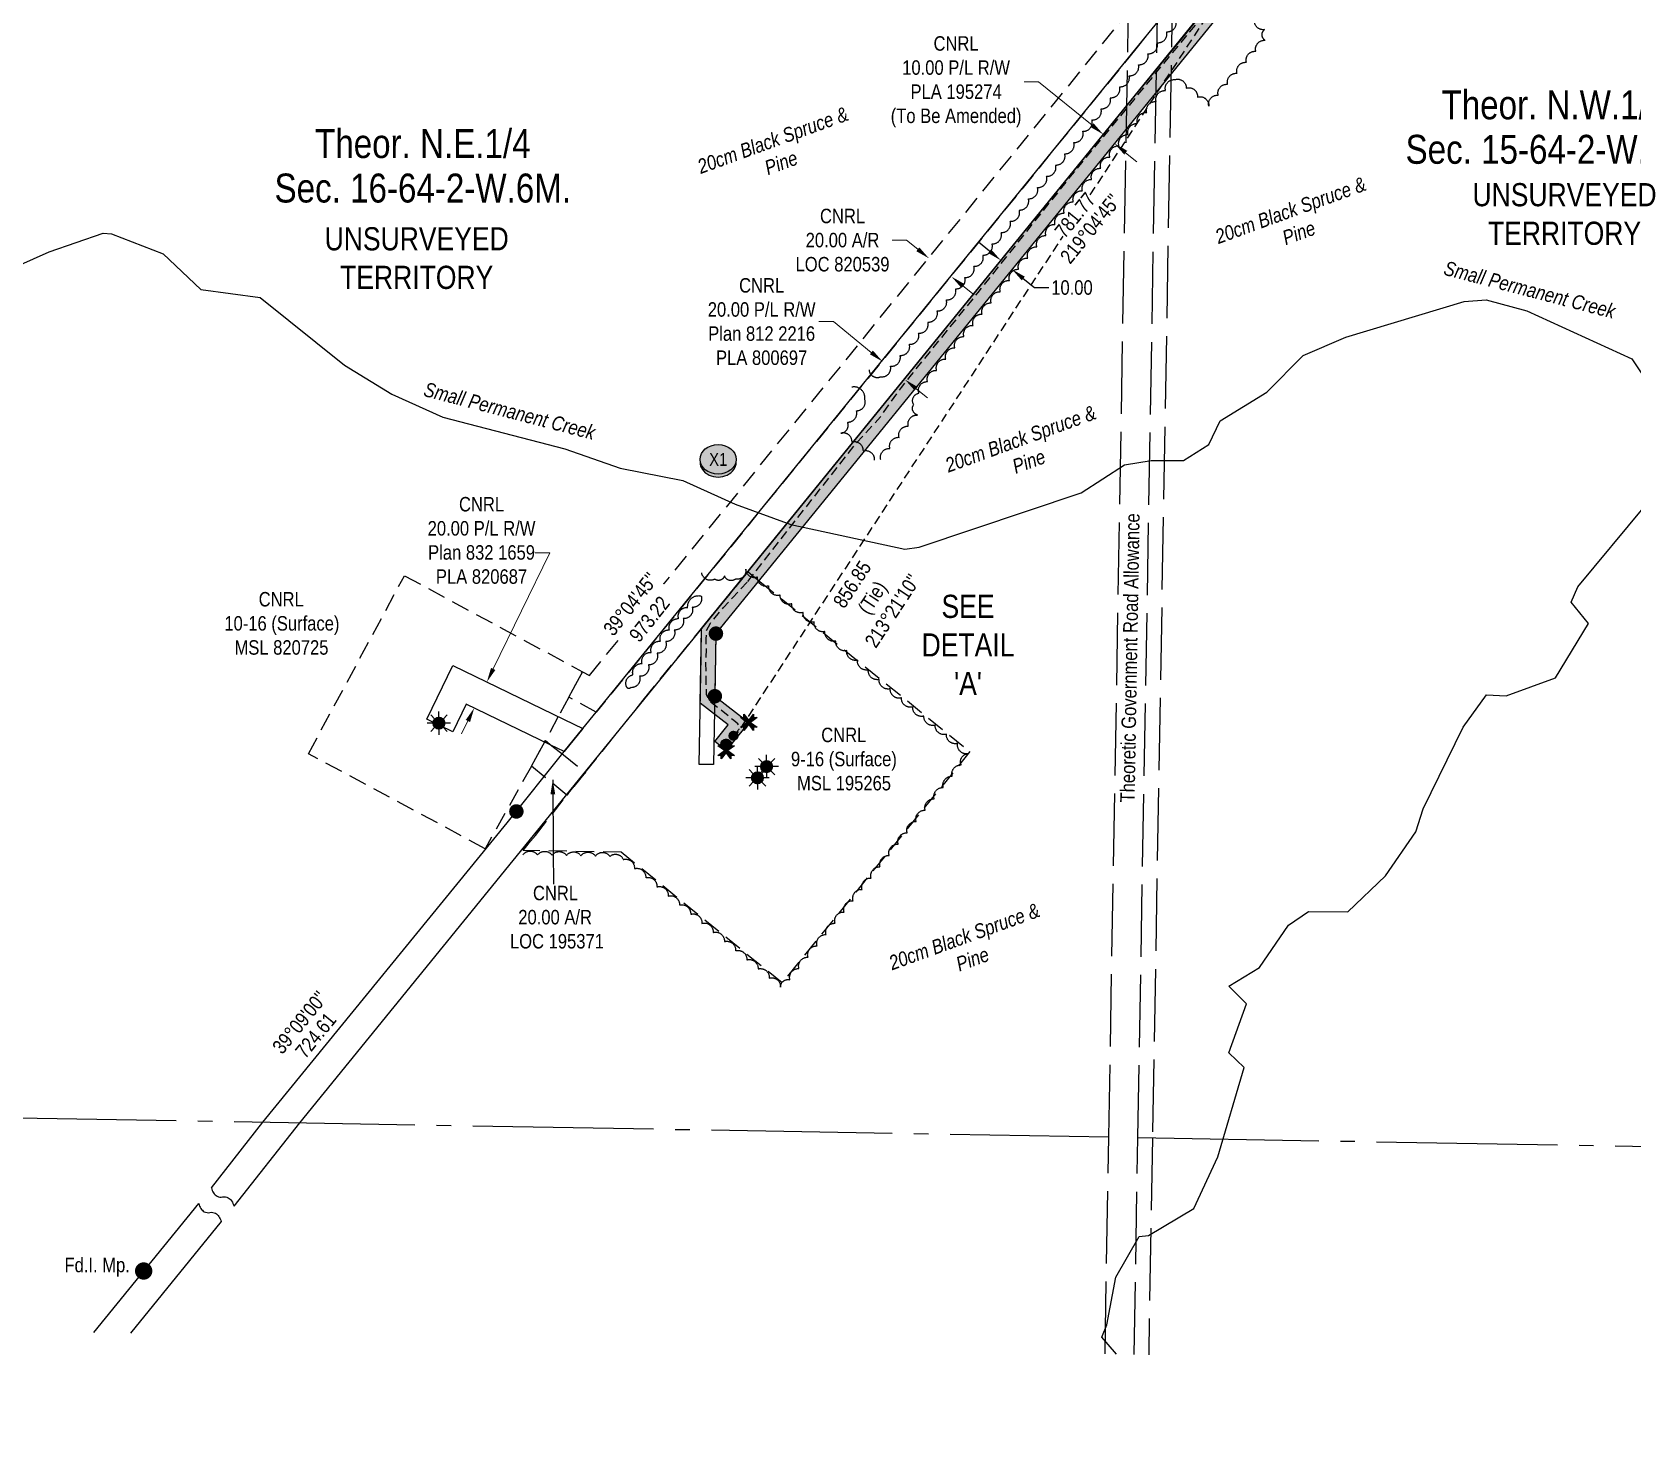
# Model space of a CAD drawing. Extents: x 418366 to 422431, y 6042110 to 6047162.
# Drawn here: x 419869 to 420975, y 6043856 to 6044835 of the extents above; entities that cross this region are included whole.
import ezdxf
from ezdxf.enums import TextEntityAlignment as Align

# ---------------------------------------------------------------- set-up
doc = ezdxf.new("R2010")
doc.units = 0
doc.header["$LTSCALE"] = 5
doc.header["$PDSIZE"] = 0.5
for name, pattern in [('0', [1, 1, 0]), ('foc-ACCESSROAD', [3.75, 2.5, -1.25]), ('foc-QUARTERLINE', [33, 25, -3, 2, -3]), ('foc-TIELINE', [1.875, 1.25, -0.625]), ('foc-UNSURVEYED', [12.5, 10, -2.5]), ('foc-WHEELTRACKS', [2, 0.4, -1.6]), ('UG_PIPE', [1.875, 1.25, -0.625])]:
    doc.linetypes.add(name, pattern=pattern)
doc.layers.get('Defpoints').update_dxf_attribs({"color": 9})
for name, color, linetype in [('AS-PIPE-UG', 44, 'UG_PIPE'), ('AS-SYMBOL', 7, 'Continuous'), ('C-AR', 13, 'foc-ACCESSROAD'), ('C-RW', 13, 'Continuous'), ('C-SYMBOL', 7, 'Continuous'), ('C-WS', 13, 'foc-ACCESSROAD'), ('C-WS-S', 8, 'Continuous'), ('DETAIL-T', 7, 'Continuous'), ('L-BD', 7, 'Continuous'), ('L-BD1', 253, 'Continuous'), ('L-MON', 1, 'Continuous'), ('L-MON-T', 1, 'Continuous'), ('L-QSEC', 8, 'foc-QUARTERLINE'), ('L-ROAD-T', 7, 'Continuous'), ('L-TIE', 7, 'foc-TIELINE'), ('L-UNS-T', 3, 'Continuous'), ('L-USEC', 7, 'foc-UNSURVEYED'), ('P-CROSSINGS', 250, 'Continuous'), ('P-PROPOSED', 10, 'Continuous'), ('P-PROPOSED-H', 21, 'Continuous'), ('P-TXT', 4, 'Continuous'), ('T-BUSH', 110, '0'), ('T-BUSH-T', 110, 'Continuous'), ('T-CREEK', 160, 'Continuous'), ('T-WATER', 160, 'Continuous'), ('T-WATER-P3', 160, 'foc-WHEELTRACKS')]:
    doc.layers.add(name, color=color, linetype=linetype)
doc.layers.add('C-AR-T', color=13, linetype='Continuous', lineweight=9)
doc.layers.add('C-RW-T', color=13, linetype='Continuous', lineweight=9)
doc.styles.add('175L', font='ARIALN.TTF', dxfattribs={"height": 20})
doc.styles.add('80CG', font='ARIALN.TTF', dxfattribs={"height": 10})
doc.styles.add('80L', font='ARIALN.TTF', dxfattribs={"height": 10})
doc.styles.add('80LS', font='ARIALNI.TTF', dxfattribs={"height": 10})
doc.styles.add('Crossing', font='ARIALN.TTF', dxfattribs={"height": 10})
doc.styles.add('foc-LtypeFont', font='ARIALN.TTF', dxfattribs={"height": 7.35})
doc.styles.get("Standard").update_dxf_attribs({"font": 'ARIALN.TTF'})
doc.linetypes.add('foc-TOPO-flowdirection-NOLINE', pattern='A,0,[">",foc-LtypeFont,S=0.3,R=0,X=0,Y=-0.945],-20,[">",foc-LtypeFont,S=0.3,R=0,X=0,Y=-0.945],0', length=20)
doc.dimstyles.new('Compass 5 000', dxfattribs={"dimscale": 5, "dimtxt": 9, "dimasz": 2, "dimexe": 0.2, "dimexo": 0.0625, "dimgap": 0.5, "dimtad": 0, "dimtih": 1, "dimtoh": 1, "dimzin": 0, "dimdsep": 46, "dimtxsty": '80CG', "dimcen": 0.1, "dimse1": 1, "dimse2": 1, "dimclrd": 256, "dimclrt": 256, "dimaunit": 1, "dimadec": 4, "dimazin": 0, "dimtfac": 0.06, "dimtofl": 0, "dimtmove": 0, "dimatfit": 1, "dimfxl": 0.2, "dimtolj": 1, "dimtzin": 0, "dimlwd": -1, "dimarcsym": 0})

# ---------------------------------------------------------------- blocks, each defined once
blk = doc.blocks.new('*D372')
at = {"layer": 'C-AR-T', "transparency": 16777216}
for p, q in [((420473.7, 6044691.2), (420463.7, 6044691.2)), ((420481.4, 6044684.9), (420473.7, 6044691.2)), ((420512.5, 6044659.7), (420520.3, 6044653.4))]:
    blk.add_line(p, q, dxfattribs=at)
for points in [[(420482.5, 6044686.2), (420480.4, 6044683.6), (420489.2, 6044678.6)], [(420513.5, 6044661), (420511.4, 6044658.4), (420504.7, 6044666)]]:
    blk.add_solid(points, dxfattribs=at)
at = {"layer": 'Defpoints', "color": 0, "transparency": 16777216}
for p in [(420489.2, 6044678.6), (420479.2, 6044666.3), (420494.7, 6044653.7)]:
    blk.add_point(p, dxfattribs=at)
at = {"layer": 'C-AR-T', "transparency": 16777216, "insert": (420429.4, 6044691.2), "char_height": 10, "attachment_point": 5, "style": '80CG'}
blk.add_mtext('\\A1;CNRL\\P20.00 A/R^JLOC 820539', dxfattribs=at)
blk = doc.blocks.new('*D380')
at = {"layer": 'C-RW-T', "transparency": 16777216}
for p, q in [((420423.1, 6044634.9), (420413.1, 6044634.9)), ((420449.3, 6044613.6), (420423.1, 6044634.9)), ((420480.4, 6044588.5), (420488.1, 6044582.2))]:
    blk.add_line(p, q, dxfattribs=at)
for points in [[(420450.4, 6044614.9), (420448.3, 6044612.3), (420457.1, 6044607.3)], [(420481.4, 6044589.7), (420479.3, 6044587.2), (420472.6, 6044594.8)]]:
    blk.add_solid(points, dxfattribs=at)
at = {"layer": 'Defpoints', "color": 0, "transparency": 16777216}
for p in [(420472.6, 6044594.8), (420430.9, 6044575), (420446.3, 6044562.4)]:
    blk.add_point(p, dxfattribs=at)
at = {"layer": 'C-RW-T', "transparency": 16777216, "insert": (420373.5, 6044634.9), "char_height": 10, "attachment_point": 5, "style": '80CG'}
blk.add_mtext('\\A1;CNRL\\P20.00 P/L R/W\\PPlan 812 2216\\PPLA 800697', dxfattribs=at)
blk = doc.blocks.new('GAS')
h = blk.add_hatch(color=255)
h.dxf.hatch_style = 1
edge = h.paths.add_edge_path()
edge.add_arc((0, 0), 0.9, 0, 360)
for p, q in [((-0.81, 0), (-1.62, 0)), ((-0.57, 0.57), (-1.14, 1.14)), ((0, 0.81), (0, 1.62)), ((0.57, 0.57), (1.14, 1.14)), ((1.62, 0), (0.81, 0)), ((-0.57, -0.57), (-1.14, -1.14)), ((0, -0.81), (0, -1.62)), ((1.14, -1.14), (0.57, -0.57))]:
    blk.add_line(p, q)
blk.add_circle((0, 0), 0.8)
blk = doc.blocks.new('fdia')
at = {"color": 255, "const_width": 1}
blk.add_lwpolyline([(-0.5, 0, 1), (0.5, 0, 1)], format="xyb", close=True, dxfattribs=at)
blk = doc.blocks.new('Fdiaa')
blk.add_blockref('fdia', (0, 0))
blk = doc.blocks.new('fdib')
at = {"color": 1, "const_width": 1.6}
blk.add_lwpolyline([(-0.4, 0, 1), (0.4, 0, 1)], format="xyb", close=True, dxfattribs=at)
at = {"color": 1}
blk.add_circle((0, 0), 0.8, dxfattribs=at)
blk = doc.blocks.new('Fdibb')
blk.add_blockref('fdib', (0, 0))
blk = doc.blocks.new('fdicc')
for name in ['Fdibb', 'Fdiaa']:
    blk.add_blockref(name, (0, 0))
blk = doc.blocks.new('FDI')
blk.add_blockref('fdicc', (0, 0))
blk = doc.blocks.new('PLIA')
at = {"color": 255, "const_width": 1}
blk.add_lwpolyline([(-0.5, 0, 1), (0.5, 0, 1)], format="xyb", close=True, dxfattribs=at)
blk = doc.blocks.new('PLIAA')
blk.add_blockref('PLIA', (0, 0))
blk = doc.blocks.new('PLIB')
at = {"color": 1}
blk.add_circle((0, 0), 0.8, dxfattribs=at)
blk = doc.blocks.new('PLIBB')
blk.add_blockref('PLIB', (0, 0))
blk = doc.blocks.new('PLICC')
for name in ['PLIAA', 'PLIBB']:
    blk.add_blockref(name, (0, 0))
blk = doc.blocks.new('PLI')
blk.add_blockref('PLICC', (0, 0))
blk = doc.blocks.new('RISER')
h = blk.add_hatch(color=255)
h.dxf.hatch_style = 1
edge = h.paths.add_edge_path()
edge.add_arc((0, 0), 0.7, 0, 360)
blk.add_hatch(color=13).paths.add_polyline_path([(0.58, -0.15), (-0.58, -0.15, 0.774597)])
at = {"color": 13}
blk.add_line((-0.58, -0.15), (0.58, -0.15), dxfattribs=at)
blk.add_circle((0, 0), 0.6, dxfattribs=at)
blk = doc.blocks.new('PIG')
h = blk.add_hatch(color=255)
h.dxf.hatch_style = 1
edge = h.paths.add_edge_path()
edge.add_arc((0, 0), 0.85, 0, 360)
at = {"layer": 'AS-SYMBOL'}
h = blk.add_hatch(color=13, dxfattribs=at)
h.dxf.hatch_style = 1
h.paths.add_polyline_path([(-0.1, 0, 1), (-0.55, 0, 1)])
h = blk.add_hatch(color=13, dxfattribs=at)
h.dxf.hatch_style = 1
h.paths.add_polyline_path([(0.1, 0, 1), (0.55, 0, 1)])
at = {"layer": 'AS-SYMBOL', "color": 13}
for centre, radius in [((0, 0), 0.75), ((-0.33, 0), 0.225), ((0.33, 0), 0.225)]:
    blk.add_circle(centre, radius, dxfattribs=at)
blk = doc.blocks.new('xing2')
h = blk.add_hatch(color=50)
h.dxf.hatch_style = 1
edge = h.paths.add_edge_path()
edge.add_ellipse((0, 0), major_axis=(-12.5, 0), ratio=0.816297, start_angle=0, end_angle=360)
h = blk.add_hatch(color=250)
h.dxf.hatch_style = 1
edge = h.paths.add_edge_path()
edge.add_ellipse((0, -2), major_axis=(-12.5, 0), ratio=0.816297, start_angle=0, end_angle=180)
edge.add_line((12.5, -2), (12.5, 0))
edge.add_ellipse((0, 0), major_axis=(-12.5, 0), ratio=0.816297, start_angle=0, end_angle=180, ccw=False)
edge.add_line((-12.5, 0), (-12.5, -2))
at = {"color": 250}
blk.add_ellipse((0, 0), major_axis=(-12.5, 0), ratio=0.816297, dxfattribs=at)
blk.add_ellipse((0, -2), major_axis=(-12.5, 0), ratio=0.816297, start_param=0, end_param=3.141593, dxfattribs=at)
at = {"color": 250, "style": 'Crossing'}
blk.add_attdef('CROSSING', text='', height=9, dxfattribs=at).set_placement((0.1, 0), align=Align.MIDDLE_CENTER)
at = {"color": 250, "style": 'Crossing', "flags": 1}
for tag, p in [('OWNER', (0.1, -12.5)), ('DESCRIPTION', (0.1, -25.8)), ('LOCATION', (0.1, -39.3)), ('DWG_REF', (0.1, -52.8))]:
    blk.add_attdef(tag, text='', height=9, dxfattribs=at).set_placement(p, align=Align.MIDDLE_CENTER)
blk = doc.blocks.new('*D473')
at = {"layer": 'Defpoints', "color": 0, "transparency": 16777216}
for p in [(420544, 6044683.6), (420546.6, 6044671), (420551.7, 6044677.3)]:
    blk.add_point(p, dxfattribs=at)
at = {"layer": 'P-TXT', "transparency": 16777216}
for p, q in [((420531.1, 6044683.6), (420523.3, 6044689.9)), ((420554.3, 6044664.7), (420562.1, 6044658.4)), ((420562.1, 6044658.4), (420572.1, 6044658.4))]:
    blk.add_line(p, q, dxfattribs=at)
for points in [[(420532.1, 6044684.9), (420530, 6044682.3), (420538.8, 6044677.3)], [(420555.4, 6044666), (420553.3, 6044663.4), (420546.6, 6044671)]]:
    blk.add_solid(points, dxfattribs=at)
at = {"layer": 'P-TXT', "transparency": 16777216, "insert": (420588, 6044658.4), "char_height": 10, "attachment_point": 5, "style": '80CG'}
blk.add_mtext('\\A1;10.00', dxfattribs=at)
blk = doc.blocks.new('*D478')
at = {"layer": 'C-AR-T', "transparency": 16777216}
for p, q in [((420617.5, 6043693.2), (420607.5, 6043693.2)), ((420628.4, 6043684.4), (420617.5, 6043693.2)), ((420721.6, 6043608.8), (420729.4, 6043602.5))]:
    blk.add_line(p, q, dxfattribs=at)
for points in [[(420629.5, 6043685.7), (420627.4, 6043683.1), (420636.2, 6043678.1)], [(420722.7, 6043610.1), (420720.6, 6043607.5), (420713.9, 6043615.1)]]:
    blk.add_solid(points, dxfattribs=at)
at = {"layer": 'Defpoints', "color": 0, "transparency": 16777216}
for p in [(421346.8, 6044553.9), (421424.5, 6044490.9), (420636.2, 6043678.1)]:
    blk.add_point(p, dxfattribs=at)
at = {"layer": 'C-AR-T', "transparency": 16777216, "insert": (420573.2, 6043693.2), "char_height": 10, "attachment_point": 5, "style": '80CG'}
blk.add_mtext('\\A1;CNRL\\P20.00 A/R^JLOC 820539', dxfattribs=at)
blk = doc.blocks.new('TEMP')
h = blk.add_hatch(color=255)
h.dxf.hatch_style = 1
h.paths.add_polyline_path([(0, 0.25), (-0.67, 1.15), (-0.67, 0.67), (-1.15, 0.67), (-0.25, 0), (-1.15, -0.67), (-0.67, -0.67), (-0.67, -1.15), (0, -0.25), (0.67, -1.15), (0.67, -0.67), (1.15, -0.67), (0.25, 0), (1.15, 0.67), (0.67, 0.67), (0.67, 1.15)])
h.paths.add_polyline_path([(0.57, 0.85), (0.57, 0.57), (0.85, 0.57), (0.08, 0), (0.85, -0.57), (0.57, -0.57), (0.57, -0.85), (0, -0.08), (-0.57, -0.85), (-0.57, -0.57), (-0.85, -0.57), (-0.08, 0), (-0.85, 0.57), (-0.57, 0.57), (-0.57, 0.85), (0, 0.08)], flags=16)
h = blk.add_hatch(color=1)
h.dxf.hatch_style = 1
h.paths.add_polyline_path([(0, 0.08), (-0.57, 0.85), (-0.57, 0.57), (-0.85, 0.57), (-0.08, 0), (-0.85, -0.57), (-0.57, -0.57), (-0.57, -0.85), (0, -0.08), (0.57, -0.85), (0.57, -0.57), (0.85, -0.57), (0.08, 0), (0.85, 0.57), (0.57, 0.57), (0.57, 0.85)])
at = {"color": 1}
for p, q in [((-0.08, 0), (0.08, 0)), ((0, 0.08), (0, -0.08))]:
    blk.add_line(p, q, dxfattribs=at)
at = {"color": 255, "flags": 128}
blk.add_lwpolyline([(-0.25, 0), (-1.15, 0.67), (-0.67, 0.67), (-0.67, 1.15), (0, 0.25), (0.67, 1.15), (0.67, 0.67), (1.15, 0.67), (0.25, 0), (1.15, -0.67), (0.67, -0.67), (0.67, -1.15), (0, -0.25), (-0.67, -1.15), (-0.67, -0.67), (-1.15, -0.67)], close=True, dxfattribs=at)
at = {"color": 1, "flags": 128}
blk.add_lwpolyline([(-0.08, 0), (-0.85, 0.57), (-0.57, 0.57), (-0.57, 0.85), (0, 0.08), (0.57, 0.85), (0.57, 0.57), (0.85, 0.57), (0.08, 0), (0.85, -0.57), (0.57, -0.57), (0.57, -0.85), (0, -0.08), (-0.57, -0.85), (-0.57, -0.57), (-0.85, -0.57)], close=True, dxfattribs=at)
blk = doc.blocks.new('*D493')
at = {"layer": 'C-RW-T', "transparency": 16777216}
for p, q in [((420564.9, 6044800.7), (420554.9, 6044800.7)), ((420601.9, 6044770.7), (420564.9, 6044800.7)), ((420625.1, 6044751.7), (420632.9, 6044745.4))]:
    blk.add_line(p, q, dxfattribs=at)
for points in [[(420602.9, 6044772), (420600.8, 6044769.4), (420609.6, 6044764.4)], [(420626.2, 6044753), (420624.1, 6044750.4), (420617.4, 6044758.1)]]:
    blk.add_solid(points, dxfattribs=at)
at = {"layer": 'Defpoints', "color": 0, "transparency": 16777216}
for p in [(420609.6, 6044764.4), (420546, 6044686.1), (420553.8, 6044679.8)]:
    blk.add_point(p, dxfattribs=at)
at = {"layer": 'C-RW-T', "transparency": 16777216, "insert": (420507.9, 6044800.7), "char_height": 10, "attachment_point": 5, "style": '80CG'}
blk.add_mtext('\\A1;CNRL\\P10.00 P/L R/W\\PPLA 195274\\P(To Be Amended)', dxfattribs=at)

msp = doc.modelspace()

# ---------------------------------------------------------------- hatches: boundary and pattern name
at = {"layer": 'P-PROPOSED-H'}
h = msp.add_hatch(color=256, dxfattribs=at)
h.dxf.hatch_style = 1
h.paths.add_polyline_path([(420439.602, 6045230.105), (420517.516, 6045209.352), (420906.144, 6045202.607), (420922.165, 6045181.596), (420940.896, 6045157.116), (420834.474, 6045025.087), (420341.912, 6044419.204), (420341.142, 6044375.925), (420364.57, 6044357.868), (420348.96, 6044338.355), (420341.155, 6044344.599), (420350.407, 6044356.165), (420331.059, 6044371.077), (420331.979, 6044422.82), (420826.706, 6045031.377), (420928.187, 6045157.277), (420915.709, 6045173.587), (420901.133, 6045192.697), (420516.122, 6045199.379), (420437.029, 6045220.446)])

# ---------------------------------------------------------------- linework, layer by layer
at = {"layer": 'AS-PIPE-UG', "flags": 128}
for points in [[(420363.902, 6044455.307), (420439.037, 6044551.059), (420444.171, 6044556.452), (420455.588, 6044569.077), (420470.183, 6044589.425), (420477.025, 6044598.087), (420491.044, 6044615.432), (420523.179, 6044655.117), (420588.308, 6044736.758), (420620.387, 6044775.583), (420669.539, 6044835.309), (420729.324, 6044909.154), (420781.72, 6044973.571), (420842.357, 6045048.551), (420901.473, 6045120.914), (420915.726, 6045138.52), (420926.049, 6045150.029), (420932.049, 6045156.809), (420935.422, 6045161.014), (420935.251, 6045163.859), (420932.648, 6045166.842), (420922.085, 6045178.657), (420916.886, 6045184.491), (420914.392, 6045187.511), (420906.67, 6045196.567), (420904.014, 6045199.429), (420901.242, 6045200.757), (420896.602, 6045201.6), (420870.695, 6045197.946), (420854.376, 6045195.973), (420849.301, 6045195.637), (420839.979, 6045195.312), (420778.256, 6045195.847), (420715.453, 6045196.389), (420634.246, 6045198.479), (420567.717, 6045200.862), (420528.289, 6045201.509), (420514.428, 6045202.2), (420505.832, 6045202.564), (420502.586, 6045203.375), (420499.619, 6045204.538), (420494.981, 6045206.402), (420475.211, 6045215.191), (420459.663, 6045222.534), (420447.831, 6045223.695)], [(420353.903, 6044348.541), (420357.88, 6044353.108), (420358.146, 6044354.109), (420358.031, 6044355.154), (420357.09, 6044356.733), (420354.209, 6044359.199), (420344.667, 6044366.774), (420338.85, 6044371.324), (420337.964, 6044372.228), (420335.439, 6044376.789), (420335.238, 6044383.588), (420335.267, 6044390.457), (420334.901, 6044398.829), (420335.3, 6044408.451), (420335.218, 6044415.508), (420335.449, 6044421.392), (420338.187, 6044426.521), (420347.108, 6044437.167), (420353.592, 6044444.238), (420363.902, 6044455.307)]]:
    msp.add_lwpolyline(points, dxfattribs=at)
at = {"layer": 'C-AR'}
msp.add_lwpolyline([(420663, 6044861.507), (420632.157, 6044823.528), (420259.218, 6044365.008), (420240.194, 6044375.261), (420249.674, 6044392.851), (420254.533, 6044390.232), (420795.625, 6045056.534)], dxfattribs=at)
msp.add_lwpolyline([(420251.537, 6044323.135), (420238.955, 6044307.611), (420223.849, 6044319.828), (420214.423, 6044327.51), (420223.435, 6044344.215), (420224.072, 6044345.395), (420228.542, 6044341.734), (420236.439, 6044335.349), (420251.984, 6044322.772)], close=True, dxfattribs=at)
at = {"layer": 'C-RW'}
for points in [[(421509.116, 6045816.491), (421525.752, 6045803.25), (421513.301, 6045787.614), (421474.004, 6045818.889), (421469.373, 6045822.577), (421454.57, 6045804.324), (421444.329, 6045791.696), (421422.439, 6045764.706), (421415.868, 6045756.603), (421393.979, 6045729.614), (421387.413, 6045721.519), (421354.172, 6045680.533), (421345.102, 6045669.366), (421263.37, 6045568.761), (421189.01, 6045586.093), (421132.675, 6045410.96), (420928.187, 6045157.277), (420826.705, 6045031.382), (420698.744, 6044873.976), (420662.438, 6044829.103), (420631.473, 6044791.228), (420331.979, 6044422.82), (420054.137, 6044081.046), (420008.654, 6044023.476)], [(419993.159, 6044036.082), (420028.737, 6044081.493), (420197.696, 6044288.385), (420236.97, 6044337.64), (420249.921, 6044353.572), (420259.218, 6044365.008), (420632.157, 6044823.528), (420663, 6044861.507), (420673.488, 6044874.422), (420811.165, 6045043.958), (420922.165, 6045181.596), (420931.833, 6045193.555), (421114.79, 6045420.545), (421175.636, 6045609.746), (421255.794, 6045591.058), (421319.728, 6045669.815), (421338.654, 6045693.13), (421389.789, 6045756.182), (421396.355, 6045764.279), (421418.242, 6045791.269), (421424.807, 6045799.373), (421439.671, 6045817.724)], [(420348.096, 6044426.81), (420341.912, 6044419.204), (420341.637, 6044403.548), (420340.334, 6044328.628), (420330.344, 6044328.802), (420331.647, 6044403.722), (420331.979, 6044422.82), (420339.639, 6044432.259)], [(419911.833, 6043936.116), (419984.375, 6044025.285)], [(419999.87, 6044012.679), (419937.222, 6043935.669)]]:
    msp.add_lwpolyline(points, dxfattribs=at)
msp.add_lwpolyline([(420160.058, 6044397.222), (420236.93, 6044359.882), (420249.921, 6044353.572), (420236.97, 6044337.64), (420227.421, 6044342.279), (420169.303, 6044370.511), (420159.986, 6044351.343), (420142.004, 6044360.079), (420160.058, 6044397.222)], close=True, dxfattribs=at)
for points in [[(419993.159, 6044036.082, 0.09819619), (419994.652, 6044032.555, 0.11502491), (419997.063, 6044030.33, 0.18910183), (420000.906, 6044029.779, -0.18910183), (420004.749, 6044029.228, -0.11502491), (420007.16, 6044027.002, -0.09819619), (420008.654, 6044023.476)], [(419984.375, 6044025.285, 0.09819619), (419985.869, 6044021.759, 0.11502491), (419988.28, 6044019.533, 0.18910183), (419992.123, 6044018.982, -0.18910183), (419995.966, 6044018.431, -0.11502491), (419998.377, 6044016.205, -0.09819619), (419999.87, 6044012.679)]]:
    msp.add_lwpolyline(points, format="xyb", dxfattribs=at)
at = {"layer": 'C-RW-T'}
for p, q in [((420187.949, 6044394.792), (420227.06, 6044474.993)), ((420217.06, 6044474.993), (420227.06, 6044474.993)), ((420170.477, 6044358.822), (420166.108, 6044349.827))]:
    msp.add_line(p, q, dxfattribs=at)
for points in [[(420186.45, 6044395.52), (420189.448, 6044394.063), (420183.58, 6044385.797)], [(420168.978, 6044359.551), (420171.976, 6044358.094), (420174.846, 6044367.817)]]:
    msp.add_solid(points, dxfattribs=at)
at = {"layer": 'C-WS'}
for points in [[(420517.411, 6044337.602), (420387.61, 6044177.76), (420276.391, 6044268.077), (420208.647, 6044269.327), (420213.8, 6044275.693), (420217.088, 6044279.738), (420238.948, 6044307.617), (420251.572, 6044323.162), (420291.592, 6044373.14), (420331.979, 6044422.82), (420331.979, 6044422.82), (420364.228, 6044461.887), (420372.318, 6044455.317), (420517.411, 6044337.602)], [(420214.434, 6044327.532), (420182.406, 6044270.522), (420060.243, 6044336.187), (420126.627, 6044459.235), (420249.674, 6044392.851), (420240.194, 6044375.261), (420232.939, 6044361.821), (420224.084, 6044345.418), (420223.435, 6044344.215), (420214.434, 6044327.532)]]:
    msp.add_lwpolyline(points, close=True, dxfattribs=at)
at = {"layer": 'L-QSEC'}
for p, q in [((419843.9, 6044084.75), (420613.465, 6044071.192)), ((420633.569, 6044070.842), (421403.314, 6044057.281))]:
    msp.add_line(p, q, dxfattribs=at)
at = {"layer": 'L-TIE', "flags": 128}
msp.add_lwpolyline([(420348.96, 6044338.355), (420811.188, 6045043.986)], dxfattribs=at)
at = {"layer": 'L-USEC'}
for p, q in [((420613.465, 6044071.192), (420627.45, 6044875.236)), ((420633.569, 6044070.842), (420647.554, 6044874.887)), ((420657.606, 6044874.703), (420643.621, 6044070.661)), ((420610.857, 6043921.217), (420613.465, 6044071.192)), ((420630.961, 6043920.863), (420633.569, 6044070.842)), ((420643.621, 6044070.661), (420641.013, 6043920.686))]:
    msp.add_line(p, q, dxfattribs=at)
at = {"layer": 'P-PROPOSED', "flags": 128}
msp.add_lwpolyline([(420439.602, 6045230.105), (420517.516, 6045209.352), (420906.144, 6045202.607), (420922.165, 6045181.596), (420940.896, 6045157.116), (420834.474, 6045025.087), (420341.912, 6044419.204), (420341.142, 6044375.925), (420364.57, 6044357.868), (420348.96, 6044338.355), (420341.155, 6044344.599), (420350.407, 6044356.165), (420331.059, 6044371.077), (420331.979, 6044422.82), (420826.706, 6045031.377), (420928.187, 6045157.277), (420915.709, 6045173.587), (420901.133, 6045192.697), (420516.122, 6045199.379), (420437.029, 6045220.446)], close=True, dxfattribs=at)
at = {"layer": 'T-BUSH', "flags": 128}
for points in [[(420455.781, 6044539.481, -0.52056705), (420462.149, 6044547.185, -0.52056705), (420468.517, 6044554.89, -0.52056705), (420474.885, 6044562.594, -0.52056705), (420481.253, 6044570.299, -0.52056705), (420478.577, 6044577.504, -0.52056705), (420482.17, 6044585.437, -0.52056705), (420488.157, 6044593.436, -0.52056705), (420494.445, 6044601.206, -0.52056705), (420500.733, 6044608.976, -0.52056705), (420507.021, 6044616.745, -0.52056705), (420513.309, 6044624.515, -0.52056705), (420519.598, 6044632.285, -0.52056705), (420525.886, 6044640.055, -0.52056705), (420532.174, 6044647.824, -0.52056705), (420538.478, 6044655.581, -0.52056705), (420544.784, 6044663.336, -0.52056705), (420551.09, 6044671.091, -0.52056705), (420557.397, 6044678.846, -0.52056705), (420563.703, 6044686.601, -0.52056705), (420570.009, 6044694.357, -0.52056705), (420576.315, 6044702.112, -0.52056705), (420582.621, 6044709.867, -0.52056705), (420588.927, 6044717.622, -0.52056705), (420595.233, 6044725.377, -0.52056705), (420601.539, 6044733.132, -0.52056705), (420607.846, 6044740.887, -0.52056705), (420614.152, 6044748.642, -0.52056705), (420620.458, 6044756.398, -0.52056705), (420626.764, 6044764.153, -0.52056705), (420633.172, 6044771.823, -0.52056705), (420639.674, 6044779.415, -0.52056705), (420646.175, 6044787.007, -0.52056705), (420652.677, 6044794.598, -0.52056705), (420659.179, 6044802.19, -0.52056705), (420666.947, 6044796.393, -0.52056705), (420674.756, 6044790.154, -0.52056705), (420682.565, 6044783.915, -0.52056705), (420689.075, 6044791.385, -0.52056705), (420695.573, 6044798.98, -0.52056705), (420702.071, 6044806.575, -0.52056705), (420708.569, 6044814.17, -0.52056705), (420715.067, 6044821.766, -0.52056705), (420721.565, 6044829.361, -0.52056705), (420721.09, 6044836.762, -0.52056705), (420714.181, 6044843.985, -0.52056705), (420707.271, 6044851.207, -0.52056705), (420703.511, 6044858.534, -0.52056705), (420709.928, 6044866.198, -0.52056705), (420716.344, 6044873.862, -0.52056705), (420722.761, 6044881.526, -0.52056705), (420729.177, 6044889.19, -0.52056705), (420735.594, 6044896.854, -0.52056705), (420742.01, 6044904.518, -0.52056705), (420748.324, 6044912.267, -0.52056705), (420754.55, 6044920.086, -0.52056705), (420760.776, 6044927.906, -0.52056705), (420767.002, 6044935.725, -0.52056705), (420773.228, 6044943.545, -0.52056705), (420779.454, 6044951.364, -0.52056705), (420785.68, 6044959.184, -0.52056705), (420791.906, 6044967.004, -0.52056705), (420798.132, 6044974.823, -0.52056705), (420804.358, 6044982.643, -0.52056705), (420810.584, 6044990.462, -0.52056705), (420816.81, 6044998.282, -0.52056705), (420823.036, 6045006.101, -0.52056705), (420829.262, 6045013.921, -0.52056705), (420835.488, 6045021.74, -0.52056705), (420841.714, 6045029.56, -0.52056705), (420847.94, 6045037.379, -0.52056705), (420854.255, 6045045.127, -0.52056705), (420860.663, 6045052.798, -0.52056705), (420867.071, 6045060.469, -0.52056705), (420873.479, 6045068.141, -0.52056705), (420879.886, 6045075.812, -0.52056705), (420886.294, 6045083.483, -0.52056705), (420892.702, 6045091.154, -0.52056705), (420899.11, 6045098.826, -0.52056705), (420905.518, 6045106.497, -0.52056705), (420911.926, 6045114.168, -0.52056705), (420919.317, 6045116.592, -0.52056705), (420926.663, 6045119.508, -0.52056705), (420933.16, 6045127.104, -0.52056705), (420940.557, 6045123.467, -0.52056705), (420947.143, 6045128.528, -0.52056705), (420953.519, 6045136.225, -0.52056705), (420959.896, 6045143.923, -0.52056705), (420961.113, 6045151.803, -0.52056705), (420955.297, 6045159.932, -0.52056705), (420950.467, 6045168.341, -0.52056705), (420951.156, 6045178.312, -0.52056705), (420943.99, 6045184.929, -0.52056705), (420936.31, 6045191.326, -0.52056705), (420940.782, 6045200.43, -0.52056705)], [(420447.722, 6044601.602, 0.52056705), (420455.772, 6044596.773, 0.52056705), (420462.591, 6044604.081, 0.52056705), (420469.21, 6044611.566, 0.52056705), (420475.606, 6044619.247, 0.52056705), (420482.003, 6044626.928, 0.52056705), (420488.399, 6044634.608, 0.52056705), (420494.795, 6044642.289, 0.52056705), (420501.191, 6044649.97, 0.52056705), (420507.588, 6044657.651, 0.52056705), (420513.941, 6044665.367, 0.52056705), (420520.216, 6044673.148, 0.52056705), (420526.491, 6044680.928, 0.52056705), (420532.766, 6044688.709, 0.52056705), (420539.04, 6044696.489, 0.52056705), (420545.315, 6044704.27, 0.52056705), (420551.59, 6044712.05, 0.52056705), (420557.865, 6044719.83, 0.52056705), (420564.14, 6044727.611, 0.52056705), (420570.415, 6044735.391, 0.52056705), (420576.69, 6044743.172, 0.52056705), (420582.965, 6044750.952, 0.52056705), (420589.239, 6044758.733, 0.52056705), (420595.514, 6044766.513, 0.52056705), (420601.789, 6044774.294, 0.52056705), (420608.064, 6044782.074, 0.52056705), (420614.492, 6044789.728, 0.52056705), (420620.98, 6044797.331, 0.52056705), (420627.468, 6044804.934, 0.52056705), (420633.956, 6044812.538, 0.52056705), (420640.445, 6044820.141, 0.52056705), (420646.933, 6044827.745, 0.52056705), (420653.421, 6044835.348, 0.52056705), (420659.91, 6044842.951, 0.52056705), (420666.019, 6044850.861, 0.52056705), (420669.362, 6044858.453, 0.52056705), (420661.527, 6044864.659, 0.52056705), (420660.671, 6044871.55, 0.52056705), (420667.151, 6044879.16, 0.52056705), (420674.144, 6044879.418, 0.52056705), (420681.617, 6044872.78, 0.52056705), (420688.084, 6044879.885, 0.52056705), (420694.512, 6044887.54, 0.52056705), (420700.939, 6044895.195, 0.52056705), (420707.366, 6044902.85, 0.52056705), (420713.793, 6044910.505, 0.52056705), (420720.22, 6044918.16, 0.52056705), (420711.632, 6044927.794, 0.52056705)], [(420451.603, 6044539.047, 0.52056705), (420443.778, 6044545.266, 0.52056705), (420435.953, 6044551.485, 0.52056705), (420428.128, 6044557.704, 0.52056705), (420432.862, 6044565.423, 0.52056705), (420439.003, 6044573.31, 0.52056705), (420444.793, 6044581.17, 0.52056705), (420435.887, 6044589.613, 0.52056705)], [(420208.616, 6044266.359, -0.52056705), (420218.615, 6044266.17, -0.52056705), (420228.613, 6044265.981, -0.52056705), (420238.611, 6044265.792, -0.52056705), (420248.609, 6044265.602, -0.52056705), (420258.607, 6044265.413, -0.52056705), (420268.606, 6044265.224, -0.52056705), (420277.866, 6044263.015, -0.52056705), (420285.628, 6044256.711, -0.52056705), (420293.391, 6044250.407, -0.52056705), (420301.154, 6044244.103, -0.52056705), (420308.917, 6044237.8, -0.52056705), (420316.68, 6044231.496, -0.52056705), (420324.442, 6044225.192, -0.52056705), (420332.205, 6044218.888, -0.52056705), (420339.968, 6044212.584, -0.52056705), (420347.731, 6044206.28, -0.52056705), (420355.494, 6044199.976, -0.52056705), (420363.256, 6044193.673, -0.52056705), (420371.019, 6044187.369, -0.52056705), (420378.782, 6044181.065, -0.52056705), (420386.545, 6044174.761, -0.52056705), (420393.078, 6044179.808, -0.52056705), (420399.31, 6044187.628, -0.52056705), (420405.542, 6044195.449, -0.52056705), (420411.774, 6044203.269, -0.52056705), (420418.006, 6044211.09, -0.52056705), (420424.238, 6044218.91, -0.52056705), (420430.47, 6044226.731, -0.52056705), (420436.702, 6044234.551, -0.52056705), (420442.935, 6044242.372, -0.52056705), (420449.167, 6044250.192, -0.52056705), (420455.399, 6044258.013, -0.52056705), (420461.631, 6044265.834, -0.52056705), (420467.863, 6044273.654, -0.52056705), (420474.095, 6044281.475, -0.52056705), (420480.327, 6044289.295, -0.52056705), (420486.559, 6044297.116, -0.52056705), (420492.791, 6044304.936, -0.52056705), (420499.024, 6044312.757, -0.52056705), (420505.256, 6044320.577, -0.52056705), (420511.488, 6044328.398, -0.52056705), (420515.95, 6044336.135, -0.52056705), (420508.992, 6044343.315, -0.52056705), (420501.223, 6044349.611, -0.52056705), (420493.454, 6044355.908, -0.52056705), (420485.686, 6044362.204, -0.52056705), (420477.917, 6044368.501, -0.52056705), (420470.148, 6044374.797, -0.52056705), (420462.379, 6044381.094, -0.52056705), (420454.721, 6044387.52, -0.52056705), (420447.263, 6044394.182, -0.52056705), (420439.804, 6044400.843, -0.52056705), (420432.307, 6044407.46, -0.52056705), (420424.788, 6044414.053, -0.52056705), (420417.269, 6044420.646, -0.52056705), (420409.75, 6044427.239, -0.52056705), (420402.231, 6044433.832, -0.52056705), (420394.257, 6044439.848, -0.52056705), (420386.198, 6044445.761, -0.52056705), (420378.492, 6044452.134, -0.52056705), (420370.57, 6044458.234, -0.52056705), (420362.614, 6044463.729, -0.52056705), (420355.346, 6044456.86, -0.52056705), (420347.871, 6044459.131, -0.52056705), (420341.114, 6044456.855, -0.52056705), (420332.043, 6044461.113, -0.52056705)]]:
    msp.add_lwpolyline(points, format="xyb", dxfattribs=at)
msp.add_lwpolyline([(420331.787, 6044445.186, -0.52056705), (420325.543, 6044437.375, -0.52056705), (420319.299, 6044429.564, -0.52056705), (420313.144, 6044421.685, -0.52056705), (420307.2, 6044413.642, -0.52056705), (420301.257, 6044405.6, -0.52056705), (420295.304, 6044397.565, -0.52056705), (420289.127, 6044389.702, -0.52056705), (420282.949, 6044381.838, -0.52056705), (420280.367, 6044381.986, -0.52056705), (420284.576, 6044390.71, -0.52056705), (420290.877, 6044398.475, -0.52056705), (420297.178, 6044406.24, -0.52056705), (420303.479, 6044414.005, -0.52056705), (420309.78, 6044421.771, -0.52056705), (420316.081, 6044429.536, -0.52056705), (420322.382, 6044437.301, -0.52056705)], format="xyb", close=True, dxfattribs=at)
at = {"layer": 'T-CREEK', "linetype": 'foc-TOPO-flowdirection-NOLINE', "flags": 128}
msp.add_lwpolyline([(420618.675, 6043921.079), (420608.583, 6043932.791), (420612.207, 6043941.42), (420618.2, 6043974.258), (420634.349, 6044002.287), (420640.779, 6044003.14), (420672.212, 6044021.647), (420688.802, 6044057.377), (420706.95, 6044119.21), (420696.37, 6044129.448), (420708.733, 6044163.148), (420696.369, 6044175.448), (420717.663, 6044188.336), (420737.623, 6044217.555), (420751.486, 6044227.127), (420778.59, 6044226.859), (420804.747, 6044251.8), (420825.634, 6044282.196), (420830.779, 6044298.092), (420858.499, 6044354.592), (420874.631, 6044376.976), (420888.085, 6044376.206), (420922.294, 6044388.536), (420945.126, 6044426.117), (420933.089, 6044440.913), (420937.688, 6044451.569), (420984.025, 6044507.429), (421002.682, 6044539.607), (421012.968, 6044545.64)], dxfattribs=at)
at = {"layer": 'T-CREEK'}
msp.add_lwpolyline([(420618.675, 6043921.079), (420608.583, 6043932.791), (420612.207, 6043941.42), (420618.2, 6043974.258), (420634.349, 6044002.287), (420640.779, 6044003.14), (420672.212, 6044021.647), (420688.802, 6044057.377), (420706.95, 6044119.21), (420696.37, 6044129.448), (420708.733, 6044163.148), (420696.369, 6044175.448), (420717.663, 6044188.336), (420737.623, 6044217.555), (420751.486, 6044227.127), (420778.59, 6044226.859), (420804.747, 6044251.8), (420825.634, 6044282.196), (420830.779, 6044298.092), (420858.499, 6044354.592), (420874.631, 6044376.976), (420888.085, 6044376.206), (420922.294, 6044388.536), (420945.126, 6044426.117), (420933.089, 6044440.913), (420937.688, 6044451.569), (420984.025, 6044507.429)], dxfattribs=at)
at = {"layer": 'T-WATER'}
msp.add_lwpolyline([(419846.33, 6044667.79), (419881.084, 6044683.219), (419918.385, 6044695.987), (419924.133, 6044695.655), (419959.715, 6044681.654), (419985.921, 6044657.151), (420026.897, 6044651.611), (420085.266, 6044604.837), (420117.986, 6044584.799), (420153.086, 6044568.804), (420237.363, 6044546.922), (420275.808, 6044533.612), (420318.939, 6044525.006), (420355.125, 6044508.702), (420393.592, 6044494.72), (420472.38, 6044477.693), (420482.331, 6044478.959), (420594.376, 6044516.518), (420624.329, 6044535.962), (420642.777, 6044538.829), (420665.173, 6044538.837), (420682.689, 6044550.036), (420690.427, 6044566.214), (420722.673, 6044586.083), (420747.69, 6044611.455), (420777.192, 6044624.113), (420859.111, 6044648.865), (420874.326, 6044649.89), (420902.489, 6044642.385), (420974.883, 6044609.101), (420994.903, 6044579.432)], dxfattribs=at)
at = {"layer": 'T-WATER-P3', "linetype": 'foc-TOPO-flowdirection-NOLINE', "flags": 128}
msp.add_lwpolyline([(419670.294, 6044718.507), (419721.606, 6044685.183), (419759.554, 6044671.782), (419804.648, 6044664.228), (419846.33, 6044667.79), (419881.084, 6044683.219), (419918.385, 6044695.987), (419924.133, 6044695.655), (419959.715, 6044681.654), (419985.921, 6044657.151), (420026.897, 6044651.611), (420085.266, 6044604.837), (420117.986, 6044584.799), (420153.086, 6044568.804), (420237.363, 6044546.922), (420275.808, 6044533.612), (420318.939, 6044525.006), (420355.125, 6044508.702), (420393.592, 6044494.72), (420472.38, 6044477.693), (420482.331, 6044478.959), (420594.376, 6044516.518), (420624.329, 6044535.962), (420642.777, 6044538.829), (420665.173, 6044538.837), (420682.689, 6044550.036), (420690.427, 6044566.214), (420722.673, 6044586.083), (420747.69, 6044611.455), (420777.192, 6044624.113), (420859.111, 6044648.865), (420874.326, 6044649.89), (420902.489, 6044642.385), (420974.883, 6044609.101), (420994.903, 6044579.432), (421012.968, 6044545.64)], dxfattribs=at)

# ---------------------------------------------------------------- block references
at = {"layer": 'AS-SYMBOL', "xscale": 4.997728349999993, "yscale": 4.997728349999993, "zscale": 4.997728349999993}
for name, p in [('RISER', (420353.976, 6044348.582)), ('PIG', (420348.942, 6044342.376))]:
    msp.add_blockref(name, p, dxfattribs=at)
at = {"layer": 'C-WS-S', "color": 4, "xscale": 4.997728349999993, "yscale": 4.997728349999993, "zscale": 4.997728349999993}
for p in [(420150.453, 6044357.289), (420376.939, 6044327.277), (420370.59, 6044319.486)]:
    msp.add_blockref('GAS', p, dxfattribs=at)
at = {"layer": 'L-MON'}
for name, p, xscale, yscale, zscale in [('PLI', (420341.912, 6044419.204), 4.997728349999993, 4.997728349999993, 4.997728349999993), ('PLI', (420341.142, 6044375.925), 4.997728349999993, 4.997728349999993, 4.997728349999993), ('TEMP', (420364.57, 6044357.868), 4.99772835, 4.99772835, 4.99772835), ('TEMP', (420348.96, 6044338.355), 4.99772835, 4.99772835, 4.99772835), ('PLI', (420203.97, 6044296.257), 4.997728349999998, 4.997728349999998, 4.997728349999998), ('FDI', (419946.357, 6043978.553), 4.997728349999993, 4.997728349999993, 4.997728349999993)]:
    msp.add_blockref(name, p, dxfattribs=dict(at, xscale=xscale, yscale=yscale, zscale=zscale))
at = {"layer": 'P-CROSSINGS', "xscale": 0.99954567, "yscale": 0.99954567, "zscale": 0.99954567}
msp.add_blockref('xing2', (420343.402, 6044539.651), dxfattribs=at).add_auto_attribs({'CROSSING': 'X1'})

# ---------------------------------------------------------------- texts
at = {"layer": 'C-AR-T', "char_height": 9.99543, "attachment_point": 1, "style": '80L'}
for s, width, insert in [('\\pi29.095;CNRL\\P\\pi5.3714;10-16 (Surface)\\P\\pi12.384;MSL 820725', 88.37439, (419996.753, 6044447.962)), ('\\pi25.457;CNRL\\P\\pi4.5324;9-16 (Surface)\\P\\pi8.746;MSL 195265', 81.09863, (420389.241, 6044354.155)), ('\\pi18.994;CNRL\\P\\pi8.8621;20.00 A/R\\P\\pi3.0871;LOC 195371', 68.17171, (420196.438, 6044244.843))]:
    msp.add_mtext_dynamic_manual_height_columns(s, width=width, gutter_width=50, heights=[0], dxfattribs=dict(at, insert=insert))
at = {"layer": 'C-RW-T', "insert": (420179.887, 6044483.594), "char_height": 10, "attachment_point": 5, "style": '80CG'}
msp.add_mtext('\\A1;CNRL\\P20.00 P/L R/W\\PPlan 832 1659\\PPLA 820687', dxfattribs=at)
at = {"layer": 'C-SYMBOL', "color": 3, "style": '175L'}
for s, p in [('Theor. N.W.1/4', (420921.076, 6044768.79)), ('Theor. N.E.1/4', (420139.303, 6044742.01)), ('Sec. 15-64-2-W.6M.', (420921.076, 6044738.028)), ('Sec. 16-64-2-W.6M.', (420139.303, 6044711.249))]:
    msp.add_text(s, height=20, dxfattribs=at).set_placement(p, align=Align.BOTTOM_CENTER)
at = {"layer": 'DETAIL-T', "color": 3, "insert": (420516.142, 6044411.395), "char_height": 15.9927, "width": 63.60721, "attachment_point": 5, "style": '80CG'}
msp.add_mtext("SEE\\PDETAIL\\P'A'", dxfattribs=at)
at = {"layer": 'L-BD'}
msp.add_text('219°04\'45"', height=9.9955, rotation=50.890078, dxfattribs=at).set_placement((420600.662, 6044699.12), align=Align.MIDDLE_CENTER)
at = {"layer": 'L-BD', "style": '80L'}
for s, p in [("39°09'00''", (420054.232, 6044150.455)), ('724.61', (420065.276, 6044141.461))]:
    msp.add_text(s, height=9.9955, rotation=50.8402, dxfattribs=at).set_placement(p, align=Align.MIDDLE)
at = {"layer": 'L-MON-T'}
msp.add_text('Fd.I. Mp.', height=9.9955, dxfattribs=at).set_placement((419914.207, 6043982.707), align=Align.MIDDLE_CENTER)
at = {"layer": 'L-ROAD-T', "style": '80L'}
msp.add_text('Theoretic Government Road Allowance', height=10, rotation=89.003538, dxfattribs=at).set_placement((420628.024, 6044402.418), align=Align.MIDDLE_CENTER)
at = {"layer": 'L-UNS-T', "color": 3, "char_height": 16, "attachment_point": 5, "style": '80L'}
for insert in [(420928.456, 6044709.202), (420135.068, 6044678.726)]:
    msp.add_mtext_dynamic_manual_height_columns('UNSURVEYED TERRITORY', width=126.41375, gutter_width=47.5, heights=[0], dxfattribs=dict(at, insert=insert))
at = {"layer": 'T-BUSH-T', "char_height": 10, "width": 109.44516, "attachment_point": 2, "rotation": 20, "style": '80LS'}
for insert in [(420379.532, 6044765.083), (420737.393, 6044716.653), (420550.765, 6044558.619), (420511.825, 6044214.528)]:
    msp.add_mtext('20cm Black Spruce &\\PPine', dxfattribs=dict(at, insert=insert))
at = {"layer": 'T-WATER', "char_height": 10, "width": 122.3101, "attachment_point": 2, "rotation": 345.444882, "style": '80LS'}
for insert in [(420905.655, 6044661.831), (420200.55, 6044578.032)]:
    msp.add_mtext('Small Permanent Creek', dxfattribs=dict(at, insert=insert))

# ---------------------------------------------------------------- dimensions: what is measured, and where the dimension line sits
at = {"layer": 'C-AR-T'}
dim = msp.add_aligned_dim(p1=(420494.743, 6044653.727), p2=(420479.208, 6044666.331), distance=-15.854, text='CNRL\\P20.00 A/R^JLOC 820539', dimstyle='Compass 5 000', dxfattribs=at)
dim.commit()
dim.dimension.update_dxf_attribs({"geometry": '*D372', "text_midpoint": (420429.352, 6044691.244)})
dim = msp.add_linear_dim(base=(420636.179, 6043678.118), p1=(421424.468, 6044490.915), p2=(421346.793, 6044553.938), angle=140.945161, text='CNRL\\P20.00 A/R^JLOC 820539', dimstyle='Compass 5 000', dxfattribs=at)
dim.commit()
dim.dimension.update_dxf_attribs({"geometry": '*D478', "text_midpoint": (420573.225, 6043693.241), "dimtype": 161})
at = {"layer": 'C-RW-T'}
dim = msp.add_linear_dim(base=(420472.591, 6044594.754), p1=(420430.853, 6044574.981), p2=(420446.345, 6044562.41), angle=320.942014, text='CNRL\\P20.00 P/L R/W\\PPlan 812 2216\\PPLA 800697', dimstyle='Compass 5 000', dxfattribs=at)
dim.commit()
dim.dimension.update_dxf_attribs({"geometry": '*D380', "text_midpoint": (420373.536, 6044634.934), "dimtype": 161})

# ---------------------------------------------------------------- leaders
at = {"layer": 'C-AR-T', "path_type": 1}
msp.add_leader([(420229.116, 6044318.034), (420229.581, 6044246.004)], dimstyle='Compass 5 000', override={"dimgap": 0.5, "dimtad": 0}, dxfattribs=at)

# ---------------------------------------------------------------- next in the draw order: texts
at = {"layer": 'L-BD', "insert": (420586.29, 6044711.634), "char_height": 9.9955, "width": 30.01398, "attachment_point": 2, "rotation": 50.890078, "bg_fill": 3, "box_fill_scale": 1.15, "bg_fill_color": 256, "bg_fill_true_color": 256, "bg_fill_transparency": 0}
msp.add_mtext('781.77', dxfattribs=at)
at = {"layer": 'L-BD', "insert": (420431.872, 6044456.04), "char_height": 9.99546, "width": 61.14315, "attachment_point": 2, "rotation": 56.646548, "style": '80L', "bg_fill": 3, "box_fill_scale": 1, "bg_fill_color": 256, "bg_fill_transparency": 0}
msp.add_mtext("856.85 (Tie) 213°21'10''", dxfattribs=at)
at = {"layer": 'L-BD1', "insert": (420278.939, 6044442.762), "char_height": 9.9955, "width": 49.9136, "attachment_point": 2, "rotation": 51.528013, "bg_fill": 3, "box_fill_scale": 1, "bg_fill_color": 256, "bg_fill_transparency": 0}
msp.add_mtext("39°04'45''\\P973.22", dxfattribs=at)

# ---------------------------------------------------------------- next in the draw order: dimensions: what is measured, and where the dimension line sits
at = {"layer": 'C-RW-T'}
dim = msp.add_linear_dim(base=(420609.629, 6044764.354), p1=(420553.772, 6044679.805), p2=(420546.019, 6044686.108), angle=140.89061, text='CNRL\\P10.00 P/L R/W\\PPLA 195274\\P(To Be Amended)', dimstyle='Compass 5 000', dxfattribs=at)
dim.commit()
dim.dimension.update_dxf_attribs({"geometry": '*D493', "text_midpoint": (420507.908, 6044800.697), "dimtype": 161})
at = {"layer": 'P-TXT'}
dim = msp.add_aligned_dim(p1=(420543.975, 6044683.6), p2=(420551.731, 6044677.295), distance=-8.151, text='10.00', dimstyle='Compass 5 000', dxfattribs=at)
dim.commit()
dim.dimension.update_dxf_attribs({"geometry": '*D473', "text_midpoint": (420588.046, 6044658.354)})

doc.saveas('drawing.dxf')
